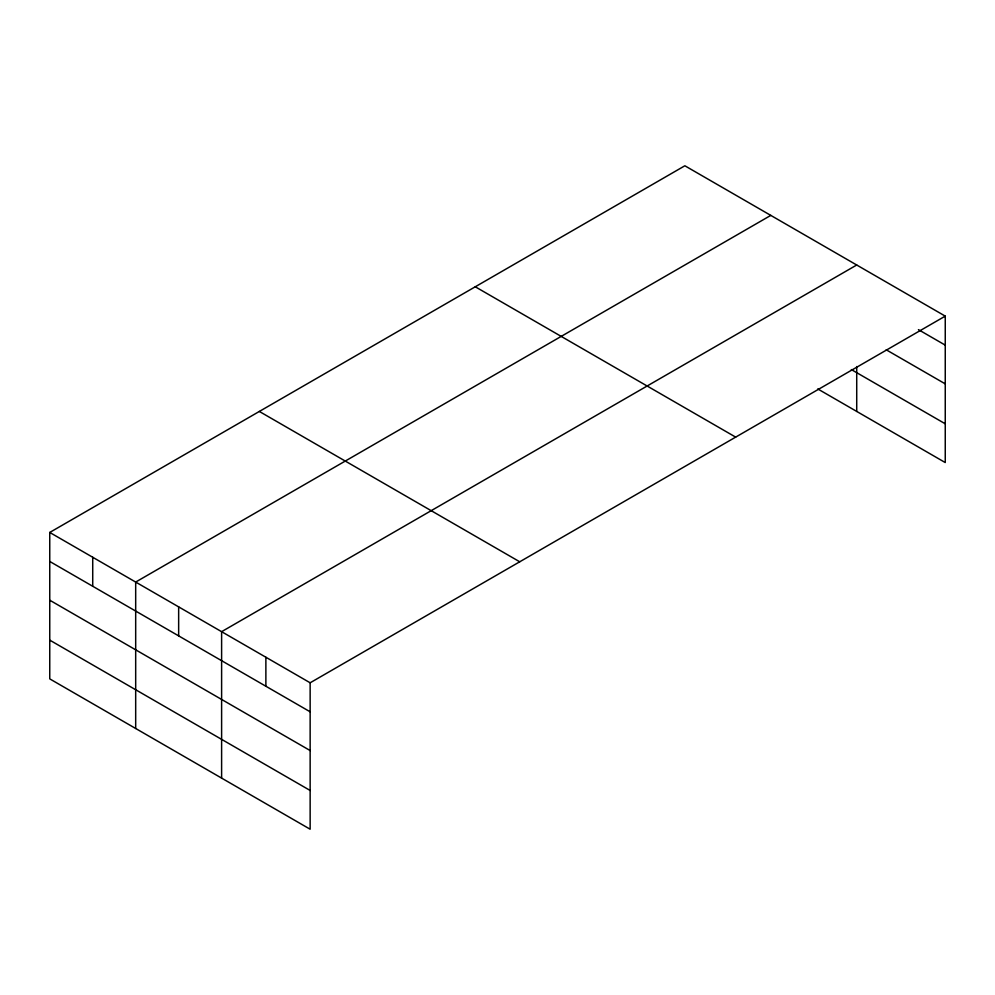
<?xml version="1.0" encoding="UTF-8"?>
<svg xmlns="http://www.w3.org/2000/svg" width="995" height="995" viewBox="0 0 995 995"><rect width="100%" height="100%" fill="white"/><g stroke="black" fill="none" stroke-linecap="round" stroke-linejoin="round"><path stroke-width="1.49" d="M817.778 388.945L945.25 462.551L945.25 316.124L684.858 165.779L49.75 532.449L49.75 678.876L310.142 829.221L310.142 682.794L49.75 532.449M770.789 215.393L135.681 582.063L135.681 728.489M856.72 265.006L221.611 631.676L221.611 778.102M310.142 682.794L945.25 316.124M918.422 329.631L945.25 345.128M886.222 349.792L945.25 383.871M851.347 369.58L945.25 423.795M475.274 286.784L735.666 437.116M259.334 411.445L519.726 561.789M49.75 561.454L310.142 711.798M49.75 600.209L310.142 750.553M49.75 640.133L310.142 790.465M856.72 366.546L856.72 411.433M265.876 657.235L265.876 686.239M178.652 606.875L178.652 635.88M92.722 557.262L92.722 586.266"/></g></svg>
